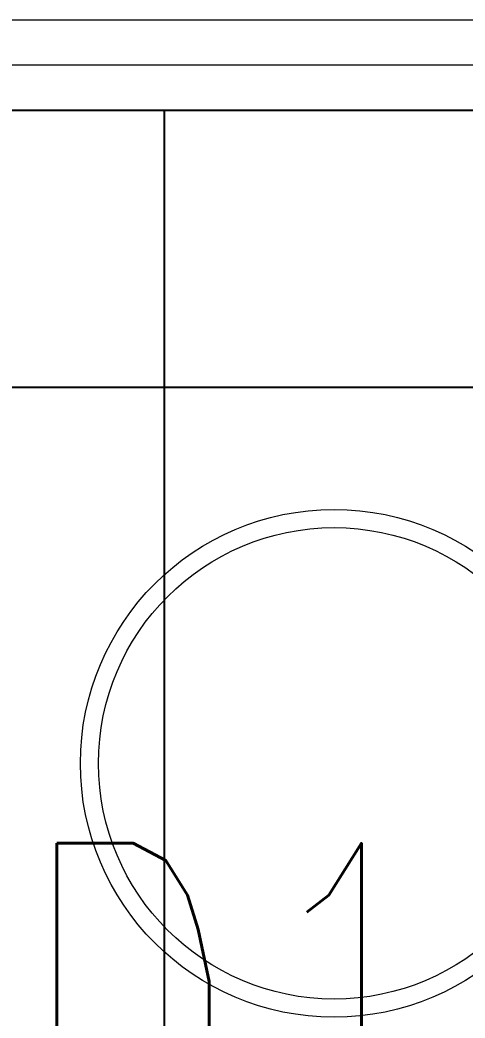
# Model space of a CAD drawing. Header units: inches. Extents: x -12418 to 183584, y -29325 to 19878.
# Drawn here: x 40720 to 40966, y -3348 to -2797 of the extents above; entities that cross this region are included whole.
import ezdxf
from ezdxf.enums import TextEntityAlignment as Align

# ---------------------------------------------------------------- set-up
doc = ezdxf.new("R2010")
doc.units = ezdxf.units.IN
doc.header["$LTSCALE"] = 25
doc.header["$MEASUREMENT"] = 0
doc.linetypes.add('DASHDOT', pattern=[25.4, 12.7, -6.35, 0, -6.35])
doc.layers.get('0').update_dxf_attribs({"color": 8})
for name, color, linetype, lineweight in [('00-Ground Floor$0$Aluminum', 251, 'Continuous', 5), ('00-Ground Floor$0$LOADING', 253, 'Continuous', 5), ('00-Ground Floor$0$Walls', 251, 'Continuous', 5), ('E-LITE-CIRC-NUMB', 6, 'Continuous', 25), ('E-LITE-CLNG', 150, 'Continuous', 35), ('E-LITE-CLNG-CNDT', 6, 'DASHDOT', 35), ('E-LITE-CTRL', 6, 'Continuous', 25), ('E-LITE-IDEN', 6, 'Continuous', 25)]:
    doc.layers.add(name, color=color, linetype=linetype, lineweight=lineweight)
doc.layers.add('00-Ground Floor$0$False Ceiling', color=251, linetype='Continuous')
doc.styles.add('DC_Simplex', font='SIMPLEX.shx', dxfattribs={"width": 0.7})

# ---------------------------------------------------------------- blocks, each defined once
blk = doc.blocks.new('00-Ground Floor$0$WM00001-P')
at = {"layer": '00-Ground Floor$0$LOADING'}
for radius in [0.14, 0.13]:
    blk.add_circle((0, 0), radius, dxfattribs=at)
blk = doc.blocks.new('00-Ground Floor$0$A$C37be4daf')
at = {"layer": '00-Ground Floor$0$Aluminum'}
for p, q in [((1416.01, 598.24), (216.01, 598.24)), ((291.01, 573.24), (1341.01, 573.24)), ((1391.01, 548.24), (241.01, 548.24))]:
    blk.add_line(p, q, dxfattribs=at)
blk = doc.blocks.new('00-Ground Floor$0$A$Ce9e1c4c3')
at = {"layer": '00-Ground Floor$0$False Ceiling', "color": 254}
blk.add_line((-58300.95, -2847.43, 0), (-62050.49, -2847.43, 0), dxfattribs=at)
at = {"layer": '00-Ground Floor$0$False Ceiling', "color": 254, "linetype": 'Continuous'}
for p, q in [((-59200, -6847.43), (-59200, -2847.43)), ((-62050.49, -3000), (-58300.95, -3000))]:
    blk.add_line(p, q, dxfattribs=at)
blk = doc.blocks.new('00-Ground Floor')
at = {"layer": '00-Ground Floor$0$Walls'}
blk.add_line((37949.51, -2847.43, 0), (41699.05, -2847.43, 0), dxfattribs=at)
at = {"rotation": 180}
blk.add_blockref('00-Ground Floor$0$A$C37be4daf', (41610.23, -2249.19, 0), dxfattribs=at)
at = {"layer": '00-Ground Floor$0$False Ceiling', "color": 254}
blk.add_blockref('00-Ground Floor$0$A$Ce9e1c4c3', (100000, 0), dxfattribs=at)
at = {"layer": '00-Ground Floor$0$LOADING', "extrusion": (-2.24019e-05, -2.3453e-18, -1), "xscale": -1000, "yscale": 1000, "zscale": 1000, "rotation": 179.9999999999996}
blk.add_blockref('00-Ground Floor$0$WM00001-P', (-40893.5, -3207.41, -0.89), dxfattribs=at)
blk = doc.blocks.new('*U229')
at = {"layer": 'E-LITE-CIRC-NUMB', "style": 'DC_Simplex', "width": 0.7, "flags": 8}
blk.add_attdef('CIRCUIT', text='', height=200, rotation=0, dxfattribs=at).set_placement((-473.9, 300), align=Align.RIGHT)
at = {"layer": 'E-LITE-CTRL', "style": 'DC_Simplex', "width": 0.7, "flags": 8}
blk.add_attdef('CONTROL', (1118.9, -935), '', height=200, rotation=360, dxfattribs=at)
at = {"layer": 'E-LITE-IDEN', "style": 'DC_Simplex', "width": 0.7, "flags": 8}
blk.add_attdef('TYPE', (-114.57, 448.55), '', height=200, rotation=360, dxfattribs=at)

msp = doc.modelspace()

# ---------------------------------------------------------------- block references
at = {"layer": 'E-LITE-CLNG'}
ref = msp.add_blockref('*U229', (40500, -3900, 0), dxfattribs=dict(at, xscale=-1))
ref.add_attrib('TYPE', 'LD1', (40614.57, -3451.45, 0), dxfattribs={"layer": 'E-LITE-IDEN', "height": 200, "rotation": 0, "style": 'DC_Simplex', "width": 0.7, "flags": 8})
at = {"layer": 'E-LITE-CLNG-CNDT', "color": 1}
msp.add_blockref('00-Ground Floor', (0, 0), dxfattribs=at)

doc.saveas('drawing.dxf')
